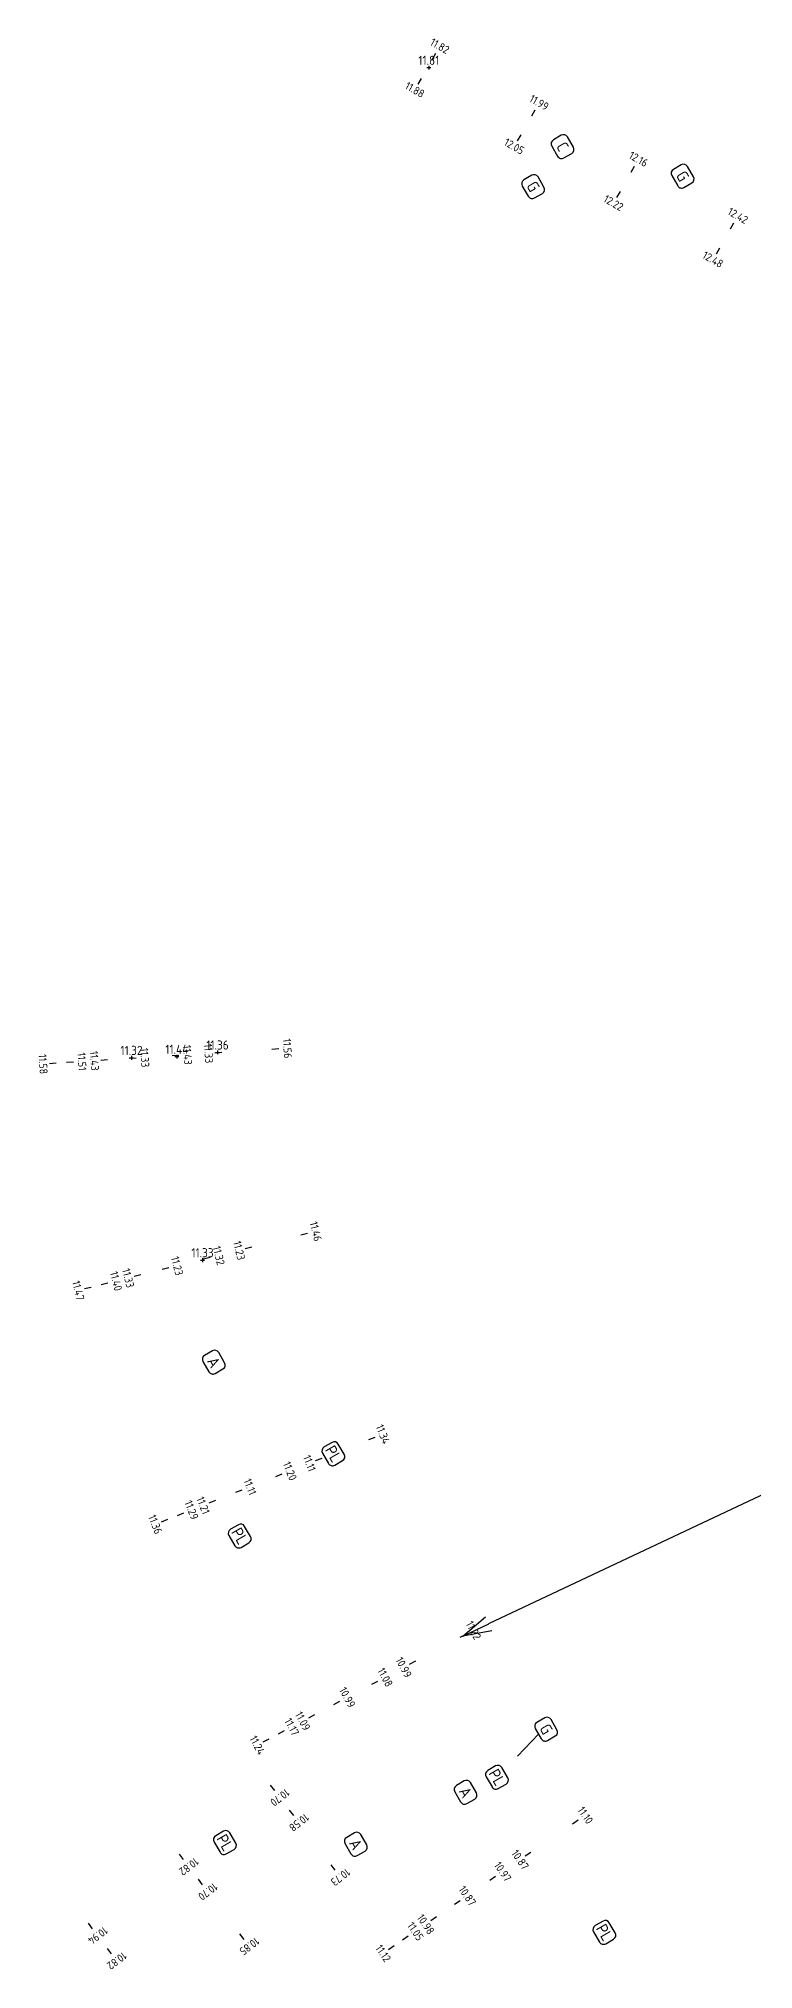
# Model space of a CAD drawing. Header units: metres. Extents: x 117856 to 119829, y 6148158 to 6148674.
# Drawn here: x 119496.5 to 119559.1, y 6148394 to 6148562.9 of the extents above; entities that cross this region are included whole.
import ezdxf
from ezdxf.enums import TextEntityAlignment as Align

# ---------------------------------------------------------------- set-up
doc = ezdxf.new("R2010")
doc.units = ezdxf.units.M
doc.header["$LTSCALE"] = 0.4
doc.layers.get('0').update_dxf_attribs({"linetype": 'CONTINUOUS'})
doc.layers.get('DEFPOINTS').update_dxf_attribs({"color": 5, "linetype": 'CONTINUOUS'})
doc.layers.add('05_Öb-typ', color=1, linetype='CONTINUOUS')
doc.layers.add('M-351', color=1, linetype='CONTINUOUS')
doc.styles.add('ISO', font='iso.shx')
doc.styles.add('ISO-Anno-50', font='iso.shx', dxfattribs={"height": 5})
doc.dimstyles.new('BH90', dxfattribs={"dimtxt": 2.5, "dimasz": 2.5, "dimexe": 1.5, "dimexo": 5, "dimgap": 2, "dimtad": 1, "dimzin": 0, "dimdsep": 46, "dimtxsty": 'ISO', "dimblk1": 'ARCHTICK', "dimblk2": 'ARCHTICK', "dimsah": 1, "dimcen": 1.5, "dimadec": 0, "dimazin": 0, "dimtfac": 1, "dimtix": 1, "dimtmove": 0, "dimatfit": 3, "dimldrblk": 'ARCHTICK', "dimfxl": 1, "dimtolj": 1, "dimtzin": 0, "dimarcsym": 0})

# ---------------------------------------------------------------- blocks, each defined once
blk = doc.blocks.new('_mkhjd')
blk.add_line((0.75, 0), (-0.75, 0))
at = {"style": 'ISO'}
blk.add_attdef('H', text='', height=1.75, rotation=270, dxfattribs=at).set_placement((0.75, 0), align=Align.CENTER)
blk = doc.blocks.new('_zniv')
at = {"color": 0}
for p, q in [((-0.43, 0), (0.43, 0)), ((0, 0.43), (0, -0.43))]:
    blk.add_line(p, q, dxfattribs=at)
at = {"style": 'ISO'}
blk.add_attdef('ZNIV', text='', height=2, dxfattribs=at).set_placement((0, 0), align=Align.BOTTOM_CENTER)
blk = doc.blocks.new('_DotSmall')
at = {"color": 0, "linetype": 'ByBlock', "const_width": 0.5}
blk.add_lwpolyline([(-0.0625, 0, 1), (0.0625, 0, 1)], format="xyb", close=True, dxfattribs=at)
blk = doc.blocks.new('_Open30')
at = {"color": 0, "linetype": 'ByBlock', "lineweight": -2}
for p, q in [((-1, 0.268), (0, 0)), ((0, 0), (-1, -0.268)), ((0, 0), (-1, 0))]:
    blk.add_line(p, q, dxfattribs=at)
blk = doc.blocks.new('*D88')
at = {"layer": 'DEFPOINTS', "color": 0, "transparency": 16777216}
for p in [(119593.68, 6148451.48, 12.4), (119533.64, 6148423.18, 11.22), (119533.64, 6148423.18)]:
    blk.add_point(p, dxfattribs=at)
at = {"layer": 'M-351', "color": 0, "lineweight": -2, "transparency": 16777216}
blk.add_line((119593.68, 6148451.48), (119535.9, 6148424.25), dxfattribs=at)
at = {"layer": 'M-351', "color": 0, "lineweight": -2, "transparency": 16777216, "xscale": 2.5, "yscale": 2.5, "zscale": 2.5}
for name, p, rotation in [('_DotSmall', (119593.68, 6148451.48), 25.23976270910375), ('_Open30', (119533.64, 6148423.18), 205.2397627091038)]:
    blk.add_blockref(name, p, dxfattribs=dict(at, rotation=rotation))
at = {"layer": 'M-351', "color": 0, "transparency": 16777216, "insert": (119563.41, 6148440.81), "char_height": 2.5, "attachment_point": 5, "rotation": 25.2398, "style": 'ISO'}
blk.add_mtext('\\A1;1.78%', dxfattribs=at)
blk = doc.blocks.new('_ARCHTICK')
at = {"color": 0, "linetype": 'ByBlock', "const_width": 0.15}
blk.add_lwpolyline([(-0.5, -0.5), (0.5, 0.5)], dxfattribs=at)
blk = doc.blocks.new('_OVERB')
for p, q in [((-2.29, 0.99), (-2.29, -0.99)), ((1.29, 1.99), (-1.29, 1.99)), ((2.29, -0.99), (2.29, 0.99)), ((-1.29, -1.99), (1.29, -1.99))]:
    blk.add_line(p, q)
for centre, start, end in [((-1.29, 0.99), 90, 180), ((1.29, 0.99), 0, 90), ((-1.29, -0.99), 180, 270), ((1.29, -0.99), 270, 0)]:
    blk.add_arc(centre, 1, start, end)
at = {"style": 'ISO'}
blk.add_attdef('NR', text='', height=2.5, dxfattribs=at).set_placement((0, 0), align=Align.MIDDLE_CENTER)

msp = doc.modelspace()

# ---------------------------------------------------------------- linework, layer by layer
at = {"layer": 'M-351'}
msp.add_line((119540.255, 6148414.604), (119538.411, 6148412.674), dxfattribs=at)

# ---------------------------------------------------------------- block references
at = {"layer": '05_Öb-typ', "xscale": 0.4000000001749886, "yscale": 0.4000000001749886, "zscale": 0.4000000001749886, "rotation": 300.121019869498}
for p, values in [((119542.363, 6148553.448), {'NR': 'C'}), ((119552.862, 6148550.862), {'NR': 'G'}), ((119539.792, 6148549.953), {'NR': 'G'}), ((119511.862, 6148447.132), {'NR': 'A'}), ((119522.319, 6148439.12), {'NR': 'PL'}), ((119514.13, 6148431.929), {'NR': 'PL'}), ((119540.928, 6148415.032), {'NR': 'G'}), ((119536.623, 6148410.826), {'NR': 'PL'}), ((119533.881, 6148409.517), {'NR': 'A'}), ((119512.837, 6148405.115), {'NR': 'PL'}), ((119524.284, 6148404.972), {'NR': 'A'}), ((119546.021, 6148397.262), {'NR': 'PL'})]:
    msp.add_blockref('_OVERB', p, dxfattribs=at).add_auto_attribs(values)
at = {"layer": 'M-351'}
ref = msp.add_blockref('_mkhjd', (119531.098, 6148561.331), dxfattribs=dict(at, xscale=0.4, yscale=0.4, zscale=0.4, rotation=60.34430009287515))
ref.add_attrib('H', '11.82', dxfattribs={"color": 0, "height": 0.7, "rotation": 330.3443, "style": 'ISO-Anno-50'}).set_placement((119531.346, 6148561.765), align=Align.BOTTOM_CENTER)
at = {"layer": 'M-351', "xscale": 0.4, "yscale": 0.4, "zscale": 0.4}
for p, values in [((119530.669, 6148560.356), {'ZNIV': '11.81'}), ((119504.665, 6148473.759), {'ZNIV': '11.32'}), ((119508.633, 6148473.856), {'ZNIV': '11.44'}), ((119512.19, 6148474.232), {'ZNIV': '11.36'}), ((119510.876, 6148456.063), {'ZNIV': '11.33'})]:
    msp.add_blockref('_zniv', p, dxfattribs=at).add_auto_attribs(values)
at = {"layer": 'M-351'}
ref = msp.add_blockref('_mkhjd', (119529.861, 6148559.158), dxfattribs=dict(at, xscale=0.4, yscale=0.4, zscale=0.4, rotation=60.34430009287515))
ref.add_attrib('H', '11.88', dxfattribs={"color": 0, "height": 0.7, "rotation": 330.3443, "style": 'ISO-Anno-50'}).set_placement((119529.614, 6148558.724), align=Align.TOP_CENTER)
ref = msp.add_blockref('_mkhjd', (119539.788, 6148556.383), dxfattribs=dict(at, xscale=0.4, yscale=0.4, zscale=0.4, rotation=60.34430009287515))
ref.add_attrib('H', '11.99', dxfattribs={"color": 0, "height": 0.7, "rotation": 330.3443, "style": 'ISO-Anno-50'}).set_placement((119540.036, 6148556.817), align=Align.BOTTOM_CENTER)
ref = msp.add_blockref('_mkhjd', (119538.552, 6148554.21), dxfattribs=dict(at, xscale=0.4, yscale=0.4, zscale=0.4, rotation=60.34430009287515))
ref.add_attrib('H', '12.05', dxfattribs={"color": 0, "height": 0.7, "rotation": 330.3443, "style": 'ISO-Anno-50'}).set_placement((119538.304, 6148553.776), align=Align.TOP_CENTER)
ref = msp.add_blockref('_mkhjd', (119548.479, 6148551.435), dxfattribs=dict(at, xscale=0.4, yscale=0.4, zscale=0.4, rotation=60.34430009287515))
ref.add_attrib('H', '12.16', dxfattribs={"color": 0, "height": 0.7, "rotation": 330.3443, "style": 'ISO-Anno-50'}).set_placement((119548.726, 6148551.869), align=Align.BOTTOM_CENTER)
ref = msp.add_blockref('_mkhjd', (119547.242, 6148549.262), dxfattribs=dict(at, xscale=0.4, yscale=0.4, zscale=0.4, rotation=60.34430009287515))
ref.add_attrib('H', '12.22', dxfattribs={"color": 0, "height": 0.7, "rotation": 330.3443, "style": 'ISO-Anno-50'}).set_placement((119546.994, 6148548.828), align=Align.TOP_CENTER)
ref = msp.add_blockref('_mkhjd', (119557.169, 6148546.487), dxfattribs=dict(at, xscale=0.4, yscale=0.4, zscale=0.4, rotation=60.34430009287515))
ref.add_attrib('H', '12.42', dxfattribs={"color": 0, "height": 0.7, "rotation": 330.3443, "style": 'ISO-Anno-50'}).set_placement((119557.416, 6148546.922), align=Align.BOTTOM_CENTER)
ref = msp.add_blockref('_mkhjd', (119555.932, 6148544.315), dxfattribs=dict(at, xscale=0.4, yscale=0.4, zscale=0.4, rotation=60.34430009287515))
ref.add_attrib('H', '12.48', dxfattribs={"color": 0, "height": 0.7, "rotation": 330.3443, "style": 'ISO-Anno-50'}).set_placement((119555.684, 6148543.88), align=Align.TOP_CENTER)
ref = msp.add_blockref('_mkhjd', (119502.273, 6148473.545), dxfattribs=dict(at, xscale=0.4, yscale=0.4, zscale=0.4, rotation=3.673150335217477))
ref.add_attrib('H', '11.43', dxfattribs={"color": 0, "height": 0.7, "rotation": 273.67315, "style": 'ISO-Anno-50'}).set_placement((119501.774, 6148473.513), align=Align.TOP_CENTER)
ref = msp.add_blockref('_mkhjd', (119504.768, 6148473.705), dxfattribs=dict(at, xscale=0.4, yscale=0.4, zscale=0.4, rotation=3.673150335217317))
ref.add_attrib('H', '11.33', dxfattribs={"color": 0, "height": 0.7, "rotation": 273.67315, "style": 'ISO-Anno-50'}).set_placement((119505.267, 6148473.737), align=Align.BOTTOM_CENTER)
ref = msp.add_blockref('_mkhjd', (119508.51, 6148473.946), dxfattribs=dict(at, xscale=0.4, yscale=0.4, zscale=0.4, rotation=3.673150335217477))
ref.add_attrib('H', '11.43', dxfattribs={"color": 0, "height": 0.7, "rotation": 273.67315, "style": 'ISO-Anno-50'}).set_placement((119509.009, 6148473.978), align=Align.BOTTOM_CENTER)
ref = msp.add_blockref('_mkhjd', (119512.253, 6148474.186), dxfattribs=dict(at, xscale=0.4, yscale=0.4, zscale=0.4, rotation=3.673150335217557))
ref.add_attrib('H', '11.33', dxfattribs={"color": 0, "height": 0.7, "rotation": 273.67315, "style": 'ISO-Anno-50'}).set_placement((119511.754, 6148474.154), align=Align.TOP_CENTER)
ref = msp.add_blockref('_mkhjd', (119517.242, 6148474.506), dxfattribs=dict(at, xscale=0.4, yscale=0.4, zscale=0.4, rotation=3.673150335217237))
ref.add_attrib('H', '11.56', dxfattribs={"color": 0, "height": 0.7, "rotation": 273.67315, "style": 'ISO-Anno-50'}).set_placement((119517.741, 6148474.538), align=Align.BOTTOM_CENTER)
ref = msp.add_blockref('_mkhjd', (119497.782, 6148473.257), dxfattribs=dict(at, xscale=0.4, yscale=0.4, zscale=0.4, rotation=3.673150335217317))
ref.add_attrib('H', '11.58', dxfattribs={"color": 0, "height": 0.7, "rotation": 273.67315, "style": 'ISO-Anno-50'}).set_placement((119497.283, 6148473.225), align=Align.TOP_CENTER)
ref = msp.add_blockref('_mkhjd', (119499.279, 6148473.353), dxfattribs=dict(at, xscale=0.4, yscale=0.4, zscale=0.4, rotation=3.673150335217397))
ref.add_attrib('H', '11.51', dxfattribs={"color": 0, "height": 0.7, "rotation": 273.67315, "style": 'ISO-Anno-50'}).set_placement((119499.778, 6148473.385), align=Align.BOTTOM_CENTER)
ref = msp.add_blockref('_mkhjd', (119519.756, 6148458.315), dxfattribs=dict(at, xscale=0.4, yscale=0.4, zscale=0.4, rotation=13.9749314916858))
ref.add_attrib('H', '11.46', dxfattribs={"color": 0, "height": 0.7, "rotation": 283.97493, "style": 'ISO-Anno-50'}).set_placement((119520.241, 6148458.436), align=Align.BOTTOM_CENTER)
ref = msp.add_blockref('_mkhjd', (119514.904, 6148457.108), dxfattribs=dict(at, xscale=0.4, yscale=0.4, zscale=0.4, rotation=13.97493149193001))
ref.add_attrib('H', '11.23', dxfattribs={"color": 0, "height": 0.7, "rotation": 283.97493, "style": 'ISO-Anno-50'}).set_placement((119514.419, 6148456.987), align=Align.TOP_CENTER)
ref = msp.add_blockref('_mkhjd', (119507.626, 6148455.297), dxfattribs=dict(at, xscale=0.4, yscale=0.4, zscale=0.4, rotation=13.97493149149947))
ref.add_attrib('H', '11.23', dxfattribs={"color": 0, "height": 0.7, "rotation": 283.97493, "style": 'ISO-Anno-50'}).set_placement((119508.111, 6148455.417), align=Align.BOTTOM_CENTER)
ref = msp.add_blockref('_mkhjd', (119511.265, 6148456.202), dxfattribs=dict(at, xscale=0.4, yscale=0.4, zscale=0.4, rotation=13.97493149170675))
ref.add_attrib('H', '11.32', dxfattribs={"color": 0, "height": 0.7, "rotation": 283.97493, "style": 'ISO-Anno-50'}).set_placement((119511.75, 6148456.323), align=Align.BOTTOM_CENTER)
ref = msp.add_blockref('_mkhjd', (119500.833, 6148453.606), dxfattribs=dict(at, xscale=0.4, yscale=0.4, zscale=0.4, rotation=13.97493149190147))
ref.add_attrib('H', '11.47', dxfattribs={"color": 0, "height": 0.7, "rotation": 283.97493, "style": 'ISO-Anno-50'}).set_placement((119500.348, 6148453.485), align=Align.TOP_CENTER)
ref = msp.add_blockref('_mkhjd', (119502.289, 6148453.968), dxfattribs=dict(at, xscale=0.4, yscale=0.4, zscale=0.4, rotation=13.97493149188804))
ref.add_attrib('H', '11.40', dxfattribs={"color": 0, "height": 0.7, "rotation": 283.97493, "style": 'ISO-Anno-50'}).set_placement((119502.774, 6148454.089), align=Align.BOTTOM_CENTER)
ref = msp.add_blockref('_mkhjd', (119505.2, 6148454.693), dxfattribs=dict(at, xscale=0.4, yscale=0.4, zscale=0.4, rotation=13.97493149185815))
ref.add_attrib('H', '11.33', dxfattribs={"color": 0, "height": 0.7, "rotation": 283.97493, "style": 'ISO-Anno-50'}).set_placement((119504.715, 6148454.572), align=Align.TOP_CENTER)
ref = msp.add_blockref('_mkhjd', (119525.666, 6148440.446), dxfattribs=dict(at, xscale=0.4, yscale=0.4, zscale=0.4, rotation=21.61280049031573))
ref.add_attrib('H', '11.34', dxfattribs={"color": 0, "height": 0.7, "rotation": 291.6128, "style": 'ISO-Anno-50'}).set_placement((119526.131, 6148440.63), align=Align.BOTTOM_CENTER)
ref = msp.add_blockref('_mkhjd', (119521.017, 6148438.604), dxfattribs=dict(at, xscale=0.4, yscale=0.4, zscale=0.4, rotation=21.61280049030198))
ref.add_attrib('H', '11.11', dxfattribs={"color": 0, "height": 0.7, "rotation": 291.6128, "style": 'ISO-Anno-50'}).set_placement((119520.552, 6148438.42), align=Align.TOP_CENTER)
ref = msp.add_blockref('_mkhjd', (119517.531, 6148437.223), dxfattribs=dict(at, xscale=0.4, yscale=0.4, zscale=0.4, rotation=21.61280049036026))
ref.add_attrib('H', '11.20', dxfattribs={"color": 0, "height": 0.7, "rotation": 291.6128, "style": 'ISO-Anno-50'}).set_placement((119517.996, 6148437.407), align=Align.BOTTOM_CENTER)
ref = msp.add_blockref('_mkhjd', (119514.044, 6148435.842), dxfattribs=dict(at, xscale=0.4, yscale=0.4, zscale=0.4, rotation=21.61280049041613))
ref.add_attrib('H', '11.11', dxfattribs={"color": 0, "height": 0.7, "rotation": 291.6128, "style": 'ISO-Anno-50'}).set_placement((119514.509, 6148436.026), align=Align.BOTTOM_CENTER)
ref = msp.add_blockref('_mkhjd', (119507.537, 6148433.264), dxfattribs=dict(at, xscale=0.4, yscale=0.4, zscale=0.4, rotation=21.61280049034291))
ref.add_attrib('H', '11.36', dxfattribs={"color": 0, "height": 0.7, "rotation": 291.6128, "style": 'ISO-Anno-50'}).set_placement((119507.072, 6148433.079), align=Align.TOP_CENTER)
ref = msp.add_blockref('_mkhjd', (119508.931, 6148433.816), dxfattribs=dict(at, xscale=0.4, yscale=0.4, zscale=0.4, rotation=21.61280049032013))
ref.add_attrib('H', '11.29', dxfattribs={"color": 0, "height": 0.7, "rotation": 291.6128, "style": 'ISO-Anno-50'}).set_placement((119509.396, 6148434), align=Align.BOTTOM_CENTER)
ref = msp.add_blockref('_mkhjd', (119511.72, 6148434.921), dxfattribs=dict(at, xscale=0.4, yscale=0.4, zscale=0.4, rotation=21.61280049027505))
ref.add_attrib('H', '11.21', dxfattribs={"color": 0, "height": 0.7, "rotation": 291.6128, "style": 'ISO-Anno-50'}).set_placement((119511.255, 6148434.737), align=Align.TOP_CENTER)
ref = msp.add_blockref('_mkhjd', (119533.642, 6148423.181), dxfattribs=dict(at, xscale=0.4, yscale=0.4, zscale=0.4, rotation=27.97899821403431))
ref.add_attrib('H', '11.22', dxfattribs={"color": 0, "height": 0.7, "rotation": 297.979, "style": 'ISO-Anno-50'}).set_placement((119534.083, 6148423.416), align=Align.BOTTOM_CENTER)
ref = msp.add_blockref('_mkhjd', (119525.914, 6148419.076), dxfattribs=dict(at, xscale=0.4, yscale=0.4, zscale=0.4, rotation=27.97899821406453))
ref.add_attrib('H', '11.08', dxfattribs={"color": 0, "height": 0.7, "rotation": 297.979, "style": 'ISO-Anno-50'}).set_placement((119526.356, 6148419.311), align=Align.BOTTOM_CENTER)
ref = msp.add_blockref('_mkhjd', (119529.226, 6148420.836), dxfattribs=dict(at, xscale=0.4, yscale=0.4, zscale=0.4, rotation=27.97899821401505))
ref.add_attrib('H', '10.99', dxfattribs={"color": 0, "height": 0.7, "rotation": 297.979, "style": 'ISO-Anno-50'}).set_placement((119528.784, 6148420.601), align=Align.TOP_CENTER)
ref = msp.add_blockref('_mkhjd', (119522.603, 6148417.317), dxfattribs=dict(at, xscale=0.4, yscale=0.4, zscale=0.4, rotation=27.97899821411193))
ref.add_attrib('H', '10.99', dxfattribs={"color": 0, "height": 0.7, "rotation": 297.979, "style": 'ISO-Anno-50'}).set_placement((119523.044, 6148417.552), align=Align.BOTTOM_CENTER)
ref = msp.add_blockref('_mkhjd', (119517.745, 6148414.737), dxfattribs=dict(at, xscale=0.4, yscale=0.4, zscale=0.4, rotation=27.9789982141642))
ref.add_attrib('H', '11.17', dxfattribs={"color": 0, "height": 0.7, "rotation": 297.979, "style": 'ISO-Anno-50'}).set_placement((119518.187, 6148414.971), align=Align.BOTTOM_CENTER)
ref = msp.add_blockref('_mkhjd', (119520.395, 6148416.144), dxfattribs=dict(at, xscale=0.4, yscale=0.4, zscale=0.4, rotation=27.97899821397523))
ref.add_attrib('H', '11.09', dxfattribs={"color": 0, "height": 0.7, "rotation": 297.979, "style": 'ISO-Anno-50'}).set_placement((119519.953, 6148415.91), align=Align.TOP_CENTER)
ref = msp.add_blockref('_mkhjd', (119516.421, 6148414.033), dxfattribs=dict(at, xscale=0.4, yscale=0.4, zscale=0.4, rotation=27.97899821413191))
ref.add_attrib('H', '11.24', dxfattribs={"color": 0, "height": 0.7, "rotation": 297.979, "style": 'ISO-Anno-50'}).set_placement((119515.979, 6148413.798), align=Align.TOP_CENTER)
ref = msp.add_blockref('_mkhjd', (119517.01, 6148409.905), dxfattribs=dict(at, xscale=0.4, yscale=0.4, zscale=0.4, rotation=307.1924092569073))
ref.add_attrib('H', '10.70', dxfattribs={"color": 0, "height": 0.7, "rotation": 217.19241, "style": 'ISO-Anno-50'}).set_placement((119517.312, 6148409.506), align=Align.BOTTOM_CENTER)
ref = msp.add_blockref('_mkhjd', (119518.673, 6148407.714), dxfattribs=dict(at, xscale=0.4, yscale=0.4, zscale=0.4, rotation=307.1924092569073))
ref.add_attrib('H', '10.58', dxfattribs={"color": 0, "height": 0.7, "rotation": 217.19241, "style": 'ISO-Anno-50'}).set_placement((119518.975, 6148407.316), align=Align.BOTTOM_CENTER)
ref = msp.add_blockref('_mkhjd', (119543.483, 6148406.908), dxfattribs=dict(at, xscale=0.4, yscale=0.4, zscale=0.4, rotation=34.34519593752107))
ref.add_attrib('H', '11.10', dxfattribs={"color": 0, "height": 0.7, "rotation": 304.3452, "style": 'ISO-Anno-50'}).set_placement((119543.895, 6148407.19), align=Align.BOTTOM_CENTER)
ref = msp.add_blockref('_mkhjd', (119509.044, 6148403.86), dxfattribs=dict(at, xscale=0.4, yscale=0.4, zscale=0.4, rotation=307.1924092569073))
ref.add_attrib('H', '10.82', dxfattribs={"color": 0, "height": 0.7, "rotation": 217.19241, "style": 'ISO-Anno-50'}).set_placement((119509.346, 6148403.461), align=Align.BOTTOM_CENTER)
ref = msp.add_blockref('_mkhjd', (119536.258, 6148401.971), dxfattribs=dict(at, xscale=0.4, yscale=0.4, zscale=0.4, rotation=34.3451959376026))
ref.add_attrib('H', '10.97', dxfattribs={"color": 0, "height": 0.7, "rotation": 304.3452, "style": 'ISO-Anno-50'}).set_placement((119536.671, 6148402.253), align=Align.BOTTOM_CENTER)
ref = msp.add_blockref('_mkhjd', (119539.354, 6148404.087), dxfattribs=dict(at, xscale=0.4, yscale=0.4, zscale=0.4, rotation=34.34519593767686))
ref.add_attrib('H', '10.87', dxfattribs={"color": 0, "height": 0.7, "rotation": 304.3452, "style": 'ISO-Anno-50'}).set_placement((119538.942, 6148403.805), align=Align.TOP_CENTER)
ref = msp.add_blockref('_mkhjd', (119510.706, 6148401.669), dxfattribs=dict(at, xscale=0.4, yscale=0.4, zscale=0.4, rotation=307.1924092569073))
ref.add_attrib('H', '10.70', dxfattribs={"color": 0, "height": 0.7, "rotation": 217.19241, "style": 'ISO-Anno-50'}).set_placement((119511.009, 6148401.271), align=Align.BOTTOM_CENTER)
ref = msp.add_blockref('_mkhjd', (119522.299, 6148402.934), dxfattribs=dict(at, xscale=0.4, yscale=0.4, zscale=0.4, rotation=307.1924092569073))
ref.add_attrib('H', '10.73', dxfattribs={"color": 0, "height": 0.7, "rotation": 217.19241, "style": 'ISO-Anno-50'}).set_placement((119522.602, 6148402.536), align=Align.BOTTOM_CENTER)
ref = msp.add_blockref('_mkhjd', (119533.162, 6148399.855), dxfattribs=dict(at, xscale=0.4, yscale=0.4, zscale=0.4, rotation=34.34519593753122))
ref.add_attrib('H', '10.87', dxfattribs={"color": 0, "height": 0.7, "rotation": 304.3452, "style": 'ISO-Anno-50'}).set_placement((119533.575, 6148400.137), align=Align.BOTTOM_CENTER)
ref = msp.add_blockref('_mkhjd', (119531.098, 6148398.445), dxfattribs=dict(at, xscale=0.4, yscale=0.4, zscale=0.4, rotation=34.34519593748782))
ref.add_attrib('H', '10.98', dxfattribs={"color": 0, "height": 0.7, "rotation": 304.3452, "style": 'ISO-Anno-50'}).set_placement((119530.685, 6148398.163), align=Align.TOP_CENTER)
ref = msp.add_blockref('_mkhjd', (119501.078, 6148397.815), dxfattribs=dict(at, xscale=0.4, yscale=0.4, zscale=0.4, rotation=307.1924092569073))
ref.add_attrib('H', '10.94', dxfattribs={"color": 0, "height": 0.7, "rotation": 217.19241, "style": 'ISO-Anno-50'}).set_placement((119501.38, 6148397.417), align=Align.BOTTOM_CENTER)
ref = msp.add_blockref('_mkhjd', (119514.333, 6148396.889), dxfattribs=dict(at, xscale=0.4, yscale=0.4, zscale=0.4, rotation=307.1924092569073))
ref.add_attrib('H', '10.85', dxfattribs={"color": 0, "height": 0.7, "rotation": 217.19241, "style": 'ISO-Anno-50'}).set_placement((119514.636, 6148396.491), align=Align.BOTTOM_CENTER)
ref = msp.add_blockref('_mkhjd', (119528.621, 6148396.752), dxfattribs=dict(at, xscale=0.4, yscale=0.4, zscale=0.4, rotation=34.34519593771363))
ref.add_attrib('H', '11.05', dxfattribs={"color": 0, "height": 0.7, "rotation": 304.3452, "style": 'ISO-Anno-50'}).set_placement((119529.034, 6148397.034), align=Align.BOTTOM_CENTER)
ref = msp.add_blockref('_mkhjd', (119502.74, 6148395.624), dxfattribs=dict(at, xscale=0.4, yscale=0.4, zscale=0.4, rotation=307.1924092569073))
ref.add_attrib('H', '10.82', dxfattribs={"color": 0, "height": 0.7, "rotation": 217.19241, "style": 'ISO-Anno-50'}).set_placement((119503.043, 6148395.226), align=Align.BOTTOM_CENTER)
ref = msp.add_blockref('_mkhjd', (119527.382, 6148395.906), dxfattribs=dict(at, xscale=0.4, yscale=0.4, zscale=0.4, rotation=34.34519593759286))
ref.add_attrib('H', '11.12', dxfattribs={"color": 0, "height": 0.7, "rotation": 304.3452, "style": 'ISO-Anno-50'}).set_placement((119526.97, 6148395.624), align=Align.TOP_CENTER)

# ---------------------------------------------------------------- dimensions: what is measured, and where the dimension line sits
dim = msp.add_aligned_dim(p1=(119593.679, 6148451.484, 12.4), p2=(119533.642, 6148423.181, 11.22), distance=0, text='1.78%', dimstyle='BH90', override={"dimblk1": 'DotSmall', "dimblk2": 'Open30', "dimse1": 1, "dimse2": 1}, dxfattribs=at)
dim.commit()
dim.dimension.update_dxf_attribs({"geometry": '*D88', "text_midpoint": (119563.405, 6148440.805)})

doc.saveas('drawing.dxf')
